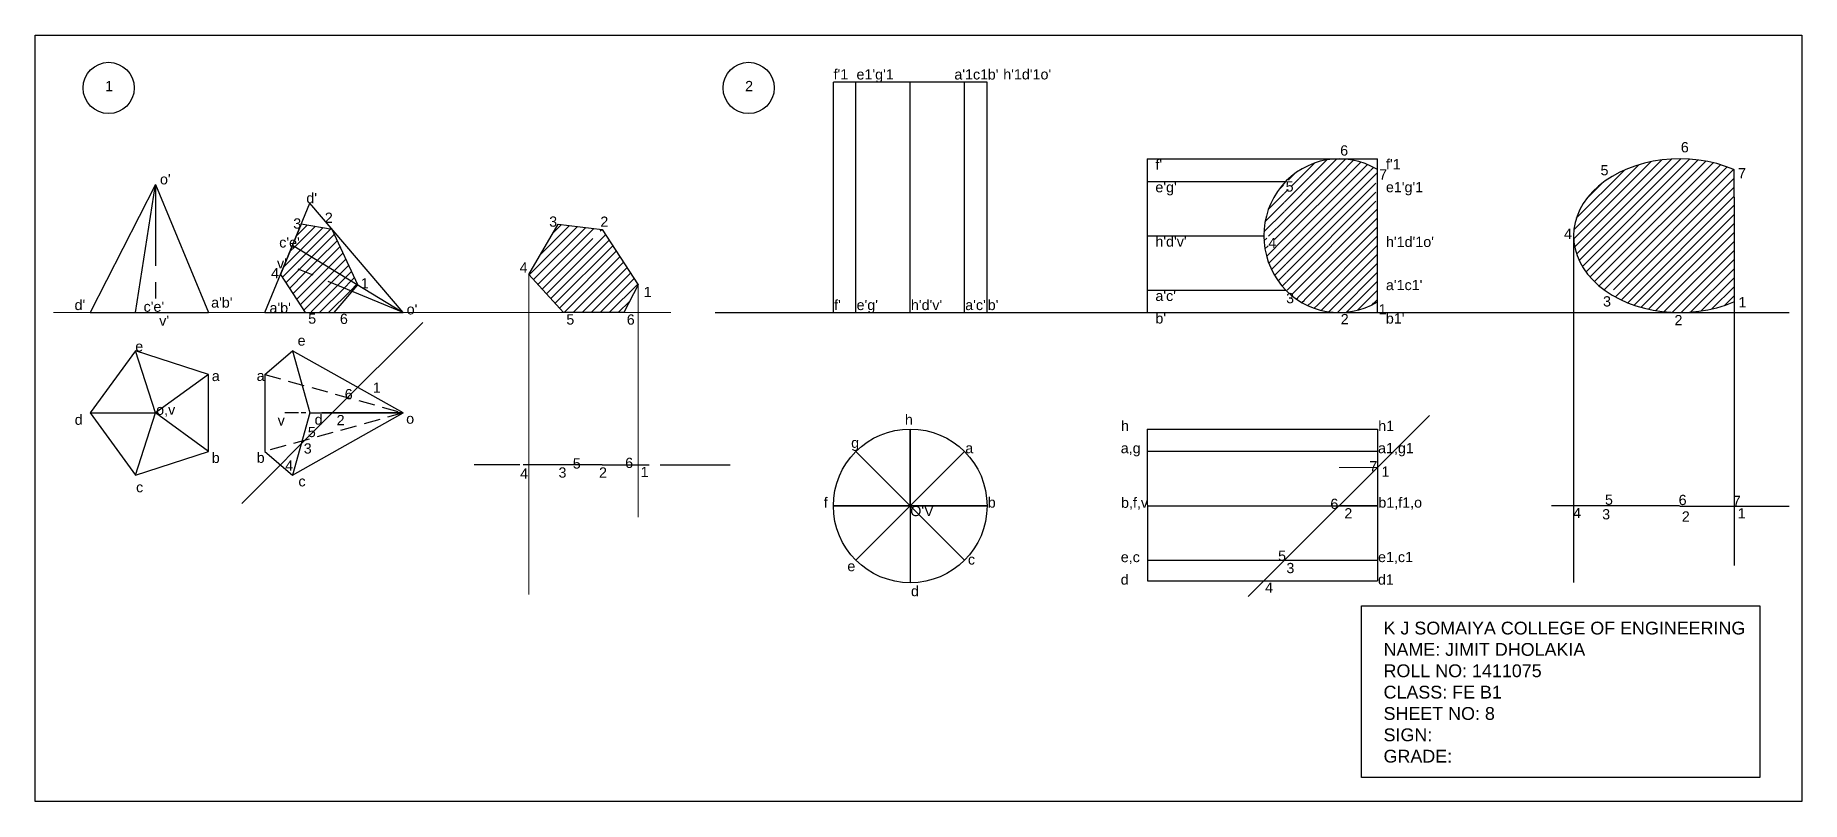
# Model space of a CAD drawing. Header units: millimetres. Extents: x 3634 to 4324, y 1113 to 1412.
import ezdxf

# ---------------------------------------------------------------- set-up
doc = ezdxf.new("R2010")
doc.units = ezdxf.units.MM
doc.linetypes.add('CENTER', pattern=[50.8, 31.75, -6.35, 6.35, -6.35])
doc.linetypes.add('HIDDEN', pattern=[9.525, 6.35, -3.175])
doc.layers.add('AM_8', color=1, linetype='Continuous', lineweight=25)
doc.layers.add('thin', color=7, linetype='Continuous', lineweight=9)
doc.layers.add('center', color=7, linetype='CENTER')
doc.layers.add('hidden', color=7, linetype='HIDDEN')
doc.styles.get("Standard").update_dxf_attribs({"font": 'ARIAL.TTF'})
pattern_1 = [(45, (1960.756, -222.682), (-1.767767, 1.767767), [])]
pattern_2 = [(45, (1892.8813, -231.8562), (-1.767767, 1.767767), [])]

msp = doc.modelspace()

# ---------------------------------------------------------------- hatches: boundary and pattern name
at = {"layer": 'AM_8'}
h = msp.add_hatch(dxfattribs=at)
h.set_pattern_fill('_U', scale=2.5, angle=45, style=0, pattern_type=0)
h.set_pattern_definition(pattern_2)
h.paths.add_polyline_path([(4115.13, 1329.74), (4115.1, 1333.49), (4118.08, 1333.51), (4118.11, 1329.76)], flags=16)
edge = h.paths.add_edge_path()
edge.add_line((4145.67, 1303.79), (4143.39, 1303.77))
edge.add_line((4143.39, 1303.77), (4143.39, 1303.7))
edge.add_ellipse((4143.37, 1333.7), major_axis=(0, 30), ratio=0.979614, start_angle=141.23945, end_angle=180.03641, ccw=False)
edge.add_line((4124.97, 1310.3), (4124.96, 1312))
edge.add_line((4124.96, 1312), (4123.09, 1311.98))
edge.add_ellipse((4143.37, 1333.7), major_axis=(0, 30), ratio=0.979614, start_angle=47.03451, end_angle=136.36994, ccw=False)
edge.add_line((4121.87, 1354.14), (4121.89, 1351.74))
edge.add_line((4121.89, 1351.74), (4124.79, 1351.76))
edge.add_line((4124.79, 1351.76), (4124.76, 1355.55))
edge.add_line((4124.76, 1355.55), (4123.23, 1355.54))
edge.add_ellipse((4143.37, 1333.7), major_axis=(0, 30), ratio=0.979614, start_angle=329.30919, end_angle=403.27014, ccw=False)
edge.add_line((4158.37, 1359.49), (4158.37, 1355.3))
edge.add_line((4158.37, 1355.3), (4157.78, 1355.3))
edge.add_line((4157.78, 1355.3), (4157.78, 1345.72))
edge.add_line((4157.78, 1345.72), (4158.37, 1345.72))
edge.add_line((4158.37, 1345.72), (4158.37, 1307.9))
edge.add_ellipse((4143.37, 1333.7), major_axis=(0, 30), ratio=0.979614, start_angle=184.48179, end_angle=210.69081, ccw=False)
h = msp.add_hatch(dxfattribs=at)
h.set_pattern_fill('_U', scale=2.5, angle=45, style=0, pattern_type=0)
h.set_pattern_definition(pattern_2)
h.paths.add_polyline_path([(4297.62, 1359.48), (4297.58, 1359.49), (4296.82, 1359.81), (4296.58, 1359.91), (4296.06, 1360.11), (4295.77, 1360.22), (4295.29, 1360.41), (4294.98, 1360.52), (4294.49, 1360.69), (4294.2, 1360.79), (4293.64, 1360.98), (4293.41, 1361.06), (4292.61, 1361.31), (4292.49, 1361.35), (4291.81, 1361.55), (4291.53, 1361.63), (4291, 1361.78), (4290.69, 1361.86), (4290.17, 1361.99), (4289.86, 1362.07), (4289.32, 1362.2), (4289.03, 1362.27), (4288.41, 1362.41), (4288.2, 1362.46), (4287.36, 1362.63), (4287.17, 1362.67), (4286.52, 1362.79), (4286.22, 1362.84), (4285.67, 1362.94), (4285.35, 1362.99), (4284.81, 1363.07), (4284.48, 1363.12), (4283.93, 1363.2), (4283.63, 1363.24), (4282.94, 1363.32), (4282.77, 1363.34), (4281.91, 1363.43), (4281.67, 1363.45), (4281.05, 1363.51), (4280.73, 1363.53), (4280.18, 1363.57), (4279.84, 1363.59), (4279.3, 1363.62), (4278.97, 1363.64), (4278.39, 1363.66), (4278.1, 1363.67), (4277.31, 1363.69), (4277.23, 1363.69), (4276.36, 1363.7), (4276.09, 1363.69), (4275.49, 1363.69), (4275.17, 1363.68), (4274.62, 1363.67), (4274.28, 1363.66), (4273.73, 1363.63), (4273.41, 1363.62), (4272.81, 1363.58), (4272.54, 1363.57), (4271.68, 1363.5), (4271.6, 1363.49), (4270.82, 1363.42), (4270.53, 1363.39), (4269.95, 1363.33), (4269.63, 1363.29), (4269.09, 1363.23), (4268.76, 1363.18), (4268.21, 1363.1), (4267.9, 1363.06), (4267.29, 1362.96), (4267.05, 1362.92), (4266.21, 1362.78), (4266.04, 1362.74), (4265.37, 1362.62), (4265.07, 1362.56), (4264.53, 1362.44), (4264.21, 1362.37), (4263.69, 1362.25), (4263.37, 1362.18), (4262.84, 1362.05), (4262.54, 1361.97), (4261.91, 1361.81), (4261.73, 1361.76), (4260.92, 1361.53), (4260.71, 1361.47), (4260.12, 1361.29), (4259.83, 1361.2), (4259.32, 1361.03), (4259.01, 1360.93), (4258.52, 1360.77), (4258.22, 1360.66), (4257.7, 1360.48), (4257.44, 1360.38), (4256.78, 1360.13), (4256.67, 1360.09), (4255.91, 1359.78), (4255.69, 1359.69), (4255.16, 1359.47), (4254.88, 1359.35), (4254.41, 1359.14), (4254.13, 1359.01), (4253.67, 1358.79), (4253.39, 1358.66), (4252.9, 1358.42), (4252.67, 1358.31), (4251.97, 1357.94), (4251.96, 1357.94), (4251.27, 1357.57), (4251.05, 1357.44), (4250.58, 1357.18), (4250.33, 1357.03), (4250.09, 1356.89), (4250.09, 1355.81), (4248.34, 1355.8), (4248.22, 1355.72), (4247.63, 1355.31), (4247.37, 1355.13), (4246.91, 1354.8), (4246.64, 1354.6), (4246.21, 1354.28), (4245.94, 1354.06), (4245.53, 1353.74), (4245.26, 1353.52), (4244.85, 1353.18), (4244.6, 1352.97), (4244.16, 1352.58), (4243.97, 1352.41), (4243.35, 1351.84), (4243.27, 1351.76), (4242.76, 1351.26), (4242.56, 1351.05), (4242.18, 1350.66), (4241.96, 1350.43), (4241.62, 1350.06), (4241.4, 1349.81), (4241.08, 1349.44), (4240.87, 1349.19), (4240.56, 1348.81), (4240.36, 1348.57), (4240.03, 1348.13), (4239.88, 1347.93), (4239.41, 1347.29), (4239.37, 1347.23), (4238.97, 1346.64), (4238.83, 1346.42), (4238.55, 1345.99), (4238.39, 1345.73), (4238.15, 1345.32), (4237.99, 1345.05), (4237.77, 1344.64), (4237.62, 1344.37), (4237.41, 1343.95), (4237.28, 1343.69), (4237.06, 1343.22), (4236.95, 1343), (4236.65, 1342.31), (4236.65, 1342.29), (4236.38, 1341.62), (4236.29, 1341.38), (4236.13, 1340.91), (4236.04, 1340.64), (4235.9, 1340.21), (4235.81, 1339.92), (4235.69, 1339.49), (4235.61, 1339.2), (4235.5, 1338.76), (4235.44, 1338.49), (4235.34, 1338.01), (4235.29, 1337.77), (4235.17, 1337.09), (4235.17, 1337.05), (4235.07, 1336.33), (4235.04, 1336.1), (4234.99, 1335.61), (4234.97, 1335.33), (4234.94, 1334.89), (4234.93, 1334.59), (4234.91, 1334.16), (4234.91, 1333.86), (4234.91, 1333.42), (4234.91, 1333.13), (4234.93, 1332.66), (4234.94, 1332.41), (4234.99, 1331.77), (4235, 1331.69), (4235.08, 1330.97), (4235.11, 1330.74), (4235.18, 1330.25), (4235.23, 1329.97), (4235.31, 1329.53), (4235.37, 1329.24), (4235.46, 1328.8), (4235.53, 1328.51), (4235.64, 1328.08), (4235.72, 1327.8), (4235.85, 1327.34), (4235.92, 1327.09), (4236.12, 1326.5), (4236.16, 1326.39), (4236.41, 1325.69), (4236.49, 1325.48), (4236.69, 1324.99), (4236.8, 1324.73), (4236.99, 1324.3), (4237.12, 1324.02), (4237.32, 1323.61), (4237.46, 1323.33), (4237.68, 1322.92), (4237.82, 1322.65), (4238.06, 1322.22), (4238.2, 1321.98), (4238.52, 1321.45), (4238.6, 1321.32), (4239.02, 1320.66), (4239.15, 1320.48), (4239.47, 1320.02), (4239.64, 1319.78), (4239.94, 1319.37), (4240.13, 1319.12), (4240.43, 1318.74), (4240.64, 1318.48), (4240.95, 1318.11), (4241.16, 1317.86), (4241.5, 1317.47), (4241.7, 1317.25), (4242.13, 1316.78), (4242.26, 1316.65), (4242.83, 1316.06), (4242.99, 1315.9), (4243.43, 1315.48), (4243.66, 1315.27), (4244.05, 1314.91), (4244.3, 1314.68), (4244.69, 1314.35), (4244.96, 1314.12), (4245.36, 1313.79), (4245.62, 1313.57), (4246.06, 1313.24), (4246.3, 1313.04), (4246.83, 1312.65), (4247, 1312.52), (4247.72, 1312.02), (4247.74, 1312), (4247.73, 1312.61), (4250.62, 1312.63), (4250.64, 1310.18), (4251.18, 1309.87), (4251.25, 1309.83), (4251.93, 1309.47), (4251.98, 1309.44), (4252.72, 1309.06), (4252.73, 1309.06), (4253.48, 1308.69), (4253.52, 1308.67), (4254.25, 1308.33), (4254.32, 1308.3), (4255.03, 1307.98), (4255.11, 1307.94), (4255.82, 1307.64), (4255.91, 1307.61), (4256.64, 1307.32), (4256.71, 1307.29), (4257.47, 1307), (4257.52, 1306.98), (4258.33, 1306.69), (4258.34, 1306.69), (4259.17, 1306.41), (4259.21, 1306.39), (4260, 1306.14), (4260.07, 1306.11), (4260.85, 1305.88), (4260.94, 1305.86), (4261.71, 1305.64), (4261.8, 1305.61), (4262.58, 1305.41), (4262.66, 1305.39), (4263.47, 1305.19), (4263.53, 1305.17), (4264.38, 1304.98), (4264.4, 1304.98), (4265.28, 1304.79), (4265.32, 1304.79), (4266.16, 1304.62), (4266.23, 1304.61), (4267.05, 1304.47), (4267.14, 1304.45), (4267.95, 1304.32), (4268.05, 1304.31), (4268.86, 1304.2), (4268.95, 1304.18), (4269.78, 1304.08), (4269.85, 1304.07), (4270.73, 1303.98), (4270.75, 1303.97), (4271.66, 1303.89), (4271.7, 1303.89), (4272.57, 1303.82), (4272.64, 1303.82), (4273.48, 1303.77), (4273.57, 1303.77), (4274.4, 1303.73), (4274.5, 1303.73), (4275.32, 1303.71), (4275.42, 1303.7), (4276.26, 1303.7), (4276.33, 1303.7), (4277.24, 1303.7), (4278.17, 1303.72), (4279.1, 1303.76), (4280.02, 1303.81), (4280.95, 1303.88), (4281.87, 1303.96), (4282.79, 1304.05), (4283.71, 1304.16), (4284.62, 1304.29), (4285.53, 1304.43), (4286.44, 1304.59), (4287.33, 1304.76), (4288.23, 1304.94), (4289.12, 1305.14), (4290, 1305.35), (4290.87, 1305.58), (4291.74, 1305.82), (4292.6, 1306.08), (4293.45, 1306.35), (4294.3, 1306.63), (4295.13, 1306.93), (4295.96, 1307.24), (4296.77, 1307.56), (4297.62, 1307.91)])
h = msp.add_hatch(dxfattribs=at)
h.set_pattern_fill('_U', scale=2.5, angle=45, style=0, pattern_type=0)
h.set_pattern_definition(pattern_1)
h.paths.add_polyline_path([(3734.82, 1330.01), (3734.82, 1330.31), (3738.09, 1338.22), (3750.2, 1336.13), (3760.17, 1314.53)])
h = msp.add_hatch(dxfattribs=at)
h.set_pattern_fill('_U', scale=2.5, angle=45, style=0, pattern_type=0)
h.set_pattern_definition(pattern_1)
h.paths.add_polyline_path([(3864.08, 1303.7), (3840.52, 1303.7), (3826.96, 1318.56), (3838.45, 1338.22), (3855.57, 1336.13), (3869.67, 1314.53)])
h.paths.add_polyline_path([(3851.96, 1332.21), (3851.96, 1335.97), (3854.87, 1335.97), (3854.87, 1332.21)], flags=16)
h = msp.add_hatch(dxfattribs=at)
h.set_pattern_fill('_U', scale=2.5, angle=45, style=0, pattern_type=0)
h.set_pattern_definition(pattern_1)
h.paths.add_polyline_path([(3757.95, 1311.94), (3731.71, 1322.78), (3734.66, 1329.92), (3734.82, 1329.92), (3734.82, 1330.01), (3760.17, 1314.53)])
h = msp.add_hatch(dxfattribs=at)
h.set_pattern_fill('_U', scale=2.5, angle=45, style=0, pattern_type=0)
h.set_pattern_definition(pattern_1)
h.paths.add_polyline_path([(3750.88, 1303.7), (3743.08, 1303.7), (3743.08, 1303.97), (3740.17, 1303.97), (3740.17, 1303.7), (3739.56, 1303.7), (3729.97, 1318.56), (3731.3, 1321.77), (3731.44, 1321.77), (3731.44, 1322.11), (3731.71, 1322.78), (3757.95, 1311.94)])

# ---------------------------------------------------------------- linework, layer by layer
for p, q in [((3945.89, 1303.7), (3945.89, 1393.7)), ((4005.89, 1393.7), (3945.89, 1393.7)), ((3954.68, 1303.7), (3954.68, 1393.7)), ((3975.89, 1303.7), (3975.89, 1393.7)), ((3997.1, 1303.7), (3997.1, 1393.7)), ((4005.89, 1303.7), (4005.89, 1393.7)), ((4068.37, 1363.7), (4158.37, 1363.7)), ((4068.37, 1363.7), (4068.37, 1303.7)), ((4158.37, 1303.7), (4158.37, 1363.7)), ((4297.58, 1359.49), (4297.62, 1359.48)), ((4297.62, 1348.7), (4297.62, 1359.48)), ((3681.22, 1353.7), (3655.7, 1303.7)), ((3673.33, 1303.7), (3681.22, 1353.7)), ((3681.22, 1353.7), (3701.86, 1303.7)), ((4068.37, 1354.91), (4122.06, 1354.91)), ((4122.06, 1354.91), (4122.59, 1354.91)), ((3723.83, 1303.7), (3741.45, 1346.37)), ((3777.93, 1303.7), (3741.45, 1346.37)), ((4297.62, 1348.7), (4297.62, 1318.7)), ((3738.09, 1338.22), (3729.97, 1318.56)), ((3750.2, 1336.13), (3738.09, 1338.22)), ((3826.96, 1318.56), (3838.45, 1338.22)), ((3838.45, 1338.22), (3855.57, 1336.13)), ((3760.17, 1314.53), (3750.2, 1336.13)), ((3855.57, 1336.13), (3869.67, 1314.53)), ((4068.37, 1333.7), (4113.98, 1333.7)), ((4234.91, 1333.7), (4234.91, 1198.3)), ((3734.72, 1330.07), (3777.93, 1303.7)), ((3729.97, 1318.56), (3739.56, 1303.7)), ((3840.52, 1303.7), (3826.96, 1318.56)), ((4297.62, 1318.7), (4297.62, 1204.99)), ((3750.88, 1303.7), (3760.17, 1314.53)), ((3869.67, 1314.53), (3864.08, 1303.7)), ((4068.37, 1312.48), (4122.06, 1312.48)), ((4122.06, 1312.48), (4122.59, 1312.48)), ((3655.7, 1303.7), (3701.86, 1303.7)), ((3723.83, 1303.7), (3777.93, 1303.7)), ((3739.56, 1303.7), (3750.88, 1303.7)), ((3739.56, 1303.7), (3750.88, 1303.7)), ((3864.08, 1303.7), (3840.52, 1303.7)), ((3945.89, 1303.7), (4005.89, 1303.7)), ((4068.37, 1303.7), (4158.37, 1303.7)), ((4068.37, 1303.7), (4158.8, 1303.7)), ((4297.58, 1307.9), (4297.62, 1307.92)), ((3750.2, 1264.49), (3785.55, 1299.85)), ((3681.22, 1264.49), (3673.33, 1288.76)), ((3723.83, 1279.49), (3734.72, 1288.76)), ((3734.72, 1288.76), (3741.45, 1264.49)), ((3777.93, 1264.49), (3734.72, 1288.76)), ((3701.86, 1279.49), (3681.22, 1264.49)), ((3723.83, 1279.49), (3723.83, 1249.49)), ((3655.7, 1264.49), (3681.22, 1264.49)), ((3673.33, 1240.22), (3681.22, 1264.49)), ((3701.86, 1249.49), (3681.22, 1264.49)), ((3750.2, 1264.49), (3714.84, 1229.14)), ((3741.45, 1264.49), (3734.72, 1240.22)), ((3734.72, 1240.22), (3777.93, 1264.49)), ((3741.45, 1264.49), (3777.93, 1264.49)), ((4143.37, 1228.22), (4178.73, 1263.57)), ((3975.89, 1228.22), (3975.89, 1258.22)), ((3975.89, 1258.22), (3975.89, 1198.22)), ((4068.37, 1258.22), (4158.38, 1258.22)), ((4068.37, 1258.22), (4068.53, 1198.93)), ((4158.38, 1258.22), (4158.37, 1198.92)), ((3723.83, 1249.49), (3734.72, 1240.22)), ((3975.89, 1228.22), (3997.1, 1249.43)), ((4068.54, 1249.54), (4158.58, 1249.54)), ((4068.54, 1249.54), (4158.58, 1249.54)), ((3822.71, 1244.27), (3805.57, 1244.27)), ((3823.39, 1244.27), (3822.71, 1244.27)), ((3855.57, 1244.27), (3824.75, 1244.27)), ((3855.57, 1244.27), (3873.95, 1244.27)), ((3878.25, 1244.27), (3905.57, 1244.27)), ((4005.89, 1228.22), (3945.89, 1228.22)), ((3975.89, 1228.22), (3945.89, 1228.22)), ((4068.37, 1228.22), (4158.27, 1228.22)), ((4143.27, 1228.22), (4107.92, 1192.86)), ((4158.27, 1228.22), (4143.27, 1228.22)), ((4276.33, 1228.22), (4226.33, 1228.22)), ((4276.4, 1228.15), (4319.1, 1228.15)), ((4068.37, 1207), (4158.38, 1207)), ((4068.37, 1207), (4158.38, 1207)), ((4068.53, 1198.93), (4158.37, 1198.92)), ((4068.53, 1198.93), (4158.38, 1198.92))]:
    msp.add_line(p, q)
at = {"color": 6}
msp.add_line((3899.75, 1303.7), (4319.1, 1303.7), dxfattribs=at)
at = {"color": 0}
msp.add_line((3945.89, 1228.22), (4005.89, 1228.22), dxfattribs=at)
for points in [[(3634.23, 1411.93), (4324.02, 1411.93), (4324.02, 1112.75), (3634.23, 1112.75)], [(3701.86, 1249.49), (3701.86, 1279.49), (3673.33, 1288.76), (3655.7, 1264.49), (3673.33, 1240.22)], [(4152.15, 1189.26), (4307.73, 1189.26), (4307.73, 1122.2), (4152.15, 1122.2)]]:
    msp.add_lwpolyline(points, close=True)
for points in [[(3997.1, 1249.43), (3954.68, 1207)], [(3997.1, 1207), (3954.68, 1249.43)]]:
    msp.add_lwpolyline(points)
for centre, radius in [((3662.87, 1391.39), 10), ((3912.78, 1391.39), 10), ((3975.89, 1228.22), 30)]:
    msp.add_circle(centre, radius)
for centre, major_axis, ratio, start_param, end_param in [((4143.37, 1333.7), (0, 30), 0.979614, 5.74753, 9.960434), ((4276.4, 1333.7), (-41.49, 0), 0.723024, 4.176733, 8.389637)]:
    msp.add_ellipse(centre, major_axis=major_axis, ratio=ratio, start_param=start_param, end_param=end_param)
at = {"layer": 'center'}
for p, q in [((3681.22, 1353.7), (3681.22, 1303.7)), ((3777.93, 1303.7), (3731.71, 1322.78)), ((3737.03, 1264.49), (3731.71, 1264.49)), ((3777.93, 1264.49), (3738.01, 1264.49))]:
    msp.add_line(p, q, dxfattribs=at)
at = {"layer": 'hidden'}
for p, q in [((3723.83, 1279.49), (3777.93, 1264.49)), ((3777.93, 1264.49), (3723.83, 1249.49))]:
    msp.add_line(p, q, dxfattribs=at)
at = {"layer": 'thin'}
for p, q in [((4158.37, 1333.7), (4158.37, 1348.7)), ((4158.37, 1348.7), (4158.37, 1318.7)), ((4158.37, 1333.7), (4158.37, 1318.7)), ((3826.96, 1318.56), (3826.96, 1193.66)), ((3869.67, 1314.53), (3869.67, 1223.85)), ((4158.13, 1243.22), (4143.37, 1243.22))]:
    msp.add_line(p, q, dxfattribs=at)
at = {"layer": 'thin', "color": 6}
msp.add_line((3882.47, 1303.7), (3641.31, 1303.7), dxfattribs=at)

# ---------------------------------------------------------------- texts
at = {"attachment_point": 1}
for s, width, heights, insert, char_height in [('1', 20.5426, [0], (3661.5, 1394.13), 4), ('2', 20.5426, [0], (3911.41, 1394.13), 4), ('6', 2.9248, [0], (4143.8, 1368.99), 4), ('6', 2.9248, [0], (4276.82, 1370.24), 4), ('7', 2.9248, [0], (4159.02, 1359.64), 4), ('5', 2.9248, [0], (4245.47, 1361.28), 4), ('7', 2.9248, [0], (4299.16, 1360.08), 4), ("o'", 5.6451, [0], (3682.9, 1357.73), 4), ('5', 2.9248, [2.51], (4122.49, 1354.91), 4), ("d'", 5.6451, [0], (3740.07, 1350.39), 4), ('3', 2.9248, [0], (3734.95, 1340.46), 4), ('2', 2.9248, [0], (3747.29, 1342.72), 4), ('3', 2.9248, [0], (3834.9, 1341.21), 4), ('2', 2.9248, [0], (3854.87, 1341.17), 4), ("c'e'", 5.6451, [0], (3729.47, 1333.08), 4), ('4', 2.9248, [0], (4115.73, 1332.87), 4), ('4', 2.9248, [0], (4231.22, 1336.46), 4), ("v'", 5.6451, [0], (3728.61, 1324.9), 4), ('4', 2.9248, [0], (3726.28, 1321.04), 4), ('4', 2.9248, [0], (3823.33, 1323.25), 4), ('1', 2.9248, [0], (3761.35, 1317.12), 4), ('1', 2.9248, [0], (3871.79, 1313.74), 4), ('3', 2.9248, [0], (4122.7, 1311.35), 4), ("d'", 5.6451, [0], (3649.55, 1308.67), 4), ("c'e'", 5.6451, [0], (3676.51, 1308), 4), ("a'b'", 5.6451, [0], (3702.89, 1309.62), 4), ("a'b'", 5.6451, [0], (3725.68, 1307.51), 4), ("o'", 5.6451, [0], (3779.25, 1306.96), 4), ('1', 2.9248, [0], (4158.8, 1306.97), 4), ('3', 2.9248, [0], (4246.45, 1310.07), 4), ('1', 2.9248, [0], (4299.32, 1309.75), 4), ("v'", 5.6451, [0], (3682.62, 1302.53), 4), ('5', 2.9248, [0], (3740.8, 1303.35), 4), ('6', 2.9248, [0], (3753.18, 1303.25), 4), ('5', 2.9248, [0], (3841.6, 1303.01), 4), ('6', 2.9248, [0], (3865.2, 1302.97), 4), ('2', 2.9248, [0], (4144.02, 1303.15), 4), ('2', 2.9248, [0], (4274.35, 1302.74), 4), ('e', 5.6451, [0], (3673.25, 1292.5), 4), ('e', 5.6451, [0], (3736.65, 1294.78), 4), ('a', 5.6451, [0], (3703.15, 1280.95), 4), ('a', 5.6451, [0], (3720.67, 1281), 4), ('1', 2.9248, [0], (3766.03, 1276.38), 4), ('6', 2.9248, [0], (3755.06, 1273.83), 4), ('d', 5.6451, [0], (3649.63, 1263.87), 4), ('o,v', 5.6451, [0], (3681.42, 1267.77), 4), ('v', 5.6451, [0], (3728.87, 1263.6), 4), ('d', 5.6451, [0], (3743.31, 1263.92), 4), ('2', 2.9248, [0], (3751.89, 1263.71), 4), ('o', 5.6451, [0], (3779.06, 1264.29), 4), ('5', 2.9248, [0], (3740.66, 1259.07), 4), ('b', 5.6451, [0], (3703.15, 1248.99), 4), ('b', 5.6451, [0], (3720.67, 1249.03), 4), ('3', 2.9248, [0], (3739.05, 1252.65), 4), ('4', 2.9248, [0], (3731.81, 1245.98), 4), ('4', 2.9248, [0], (3823.54, 1242.83), 4), ('3', 2.9248, [0], (3838.54, 1243.24), 4), ('5', 2.9248, [0], (3844.12, 1246.78), 4), ('2', 2.9248, [0], (3854.37, 1243.25), 4), ('6', 2.9248, [0], (3864.57, 1247.02), 4), ('1', 2.9248, [0], (3870.61, 1243.44), 4), ('7', 2.9248, [0], (4155.19, 1245.7), 4), ('1', 2.9248, [0], (4159.95, 1243.61), 4), ('c', 5.6451, [0], (3673.59, 1237.53), 4), ('c', 5.6451, [0], (3736.99, 1239.82), 4), ('6', 2.9248, [0], (4139.97, 1231.02), 4), ('5', 2.9248, [0], (4247.19, 1232.63), 4), ('6', 2.9248, [0], (4275.97, 1232.54), 4), ('7', 2.9248, [0], (4297.11, 1232.15), 4), ('2', 2.9248, [0], (4145.42, 1227.32), 4), ('4', 2.9248, [0], (4234.78, 1227.43), 4), ('3', 2.9248, [0], (4246.11, 1226.95), 4), ('2', 2.9248, [0], (4277.21, 1226.07), 4), ('1', 2.9248, [0], (4299.01, 1227.31), 4), ('5', 2.9248, [0], (4119.55, 1210.73), 4), ('3', 2.9248, [0], (4122.8, 1205.96), 4), ('4', 2.9248, [0], (4114.45, 1198.29), 4), ('K J SOMAIYA COLLEGE OF ENGINEERING\\PNAME: JIMIT DHOLAKIA\\PROLL NO: 1411075\\PCLASS: FE B1\\PSHEET NO: 8\\PSIGN:\\PGRADE:', 182.7994, [0], (4160.74, 1183.02), 5)]:
    msp.add_mtext_dynamic_manual_height_columns(s, width=width, gutter_width=12.5, heights=heights, dxfattribs=dict(at, insert=insert, char_height=char_height))
at = {"char_height": 4, "attachment_point": 1}
for s, insert in [("f'1", (3945.96, 1398.7)), ("e1'g'1", (3954.91, 1398.69)), ("a'1c1'", (3993.13, 1398.69)), ("b'", (4006.17, 1398.67)), ("h'1d'1o'", (4012.21, 1398.71)), ("f'", (4071.63, 1363.43)), ("f'1", (4161.67, 1363.63)), ("e'g'", (4071.63, 1354.64)), ("e1'g'1", (4161.65, 1354.68)), ("h'd'v'", (4071.63, 1333.43)), ("h'1d'1o'", (4161.67, 1333.31)), ("a'c'", (4071.63, 1312.21)), ("a'1c1'", (4161.65, 1316.46)), ("f'", (3946.16, 1308.66)), ("e'g'", (3954.95, 1308.66)), ("h'd'v'", (3976.16, 1308.66)), ("a'c'", (3997.37, 1308.66)), ("b'", (4006.16, 1308.66)), ("b'", (4071.63, 1303.43)), ("b1'", (4161.63, 1303.41)), ('h', (3973.81, 1263.91)), ('h', (4058.21, 1261.47)), ('h1', (4158.65, 1261.47)), ('g', (3952.83, 1254.88)), ('a', (3997.39, 1252.76)), ('a,g', (4058.11, 1252.78)), ('a1,g1', (4158.58, 1252.79)), ('f', (3942.1, 1231.55)), ("O'V", (3975.89, 1228.22)), ('b', (4006.17, 1231.55)), ('b,f,v', (4058.21, 1231.47)), ('b1,f1,o', (4158.7, 1231.54)), ('c', (3998.41, 1209.31)), ('e,c', (4058.12, 1210.26)), ('e1,c1', (4158.58, 1210.27)), ('e', (3951.34, 1206.71)), ('d', (4058.1, 1201.47)), ('d1', (4158.54, 1201.47)), ('d', (3976.17, 1196.97))]:
    msp.add_mtext(s, dxfattribs=dict(at, insert=insert))

doc.saveas('drawing.dxf')
